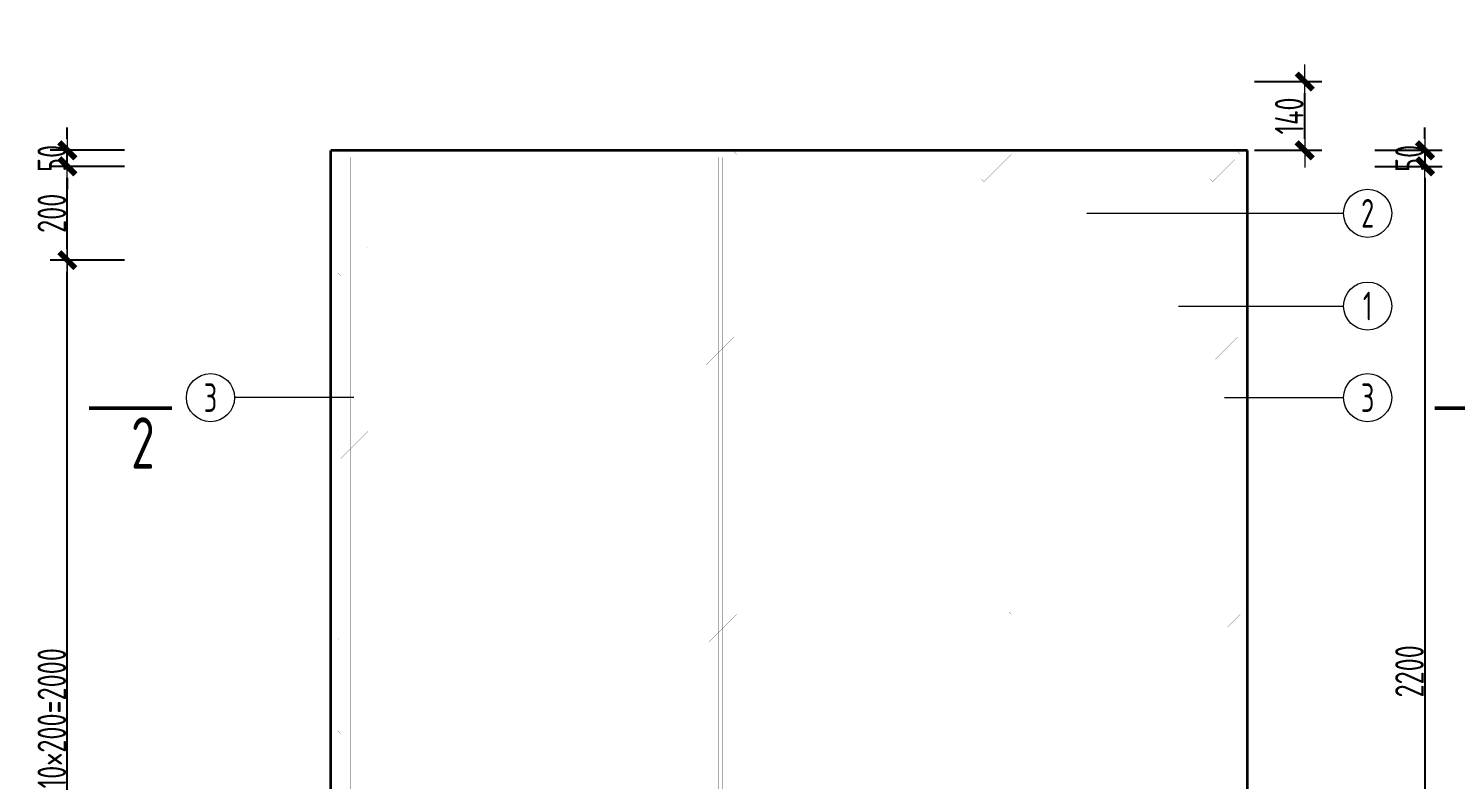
# Model space of a CAD drawing. Extents: x -85320 to 1679916, y -1321939 to 627.
# Drawn here: x 1093046 to 1105500, y -1162829 to -1156270 of the extents above; entities that cross this region are included whole.
import ezdxf
from ezdxf.enums import TextEntityAlignment as Align

# ---------------------------------------------------------------- set-up
doc = ezdxf.new("R2010")
doc.units = 0
doc.header["$LTSCALE"] = 1000
doc.layers.add('图名', color=85, linetype='Continuous')
for name, color, linetype, lineweight in [('直线', 7, 'Continuous', 18), ('预制墙墙身水平筋', 130, 'Continuous', 18), ('预制墙墙身纵向受力筋', 1, 'Continuous', 18), ('预制墙墙身纵向非受力筋', 94, 'Continuous', 18), ('预制墙墙身附加筋', 94, 'Continuous', 18), ('预制墙拉筋', 130, 'Continuous', 18), ('预制墙详图标注', 3, 'Continuous', 18), ('预制墙详图轮廓', 3, 'Continuous', 35)]:
    doc.layers.add(name, color=color, linetype=linetype, lineweight=lineweight)
doc.styles.add('样式 1', font='yjkeng.shx', dxfattribs={"width": 0.7, "bigfont": 'yjkchn.shx'})
doc.styles.add('样式 2', font='yjkeng.shx', dxfattribs={"width": 0.7, "bigfont": 'yjkchn.shx'})
doc.dimstyles.new('盈建科结构', dxfattribs={"dimscale": 100, "dimtxt": 2.5, "dimasz": 1, "dimexe": 1.5, "dimexo": 0.625, "dimgap": 0.1, "dimtad": 1, "dimdec": 0, "dimrnd": 1, "dimzin": 0, "dimdsep": 46, "dimtxsty": '样式 1', "dimblk": '_yjkbk', "dimblk1": 'ARCHTICK', "dimblk2": 'ARCHTICK', "dimcen": 0.09, "dimadec": 0, "dimazin": 0, "dimtfac": 1, "dimtdec": 4, "dimtix": 1, "dimtmove": 2, "dimatfit": 3, "dimfxl": 1, "dimtolj": 1, "dimtzin": 0, "dimarcsym": 0})

# ---------------------------------------------------------------- blocks, each defined once
blk = doc.blocks.new('_yjkbk')
blk.add_line((-1, 0), (1.5, 0))
blk.add_lwpolyline([(-0.7, -0.7, 0.5, 0.5, 0), (0.7, 0.7, 0.5, 0.5, 0)], format="xyseb")
blk = doc.blocks.new('*D4480')
at = {"layer": 'Defpoints', "color": 0, "transparency": 16777216}
for p in [(1104734, -1157474), (1104734, -1166294), (1105234, -1166294)]:
    blk.add_point(p, dxfattribs=at)
at = {"layer": '预制墙详图标注', "color": 0, "lineweight": -2, "transparency": 16777216}
for p, q in [((1104796, -1157474), (1105384, -1157474)), ((1105234, -1157574), (1105234, -1166194)), ((1104796, -1166294), (1105384, -1166294))]:
    blk.add_line(p, q, dxfattribs=at)
at = {"layer": '预制墙详图标注', "color": 0, "lineweight": -2, "transparency": 16777216, "xscale": 100, "yscale": 100, "zscale": 100}
for p, rotation in [((1105234, -1157474), 90), ((1105234, -1166294), 270)]:
    blk.add_blockref('_yjkbk', p, dxfattribs=dict(at, rotation=rotation))
at = {"layer": '预制墙详图标注', "color": 0, "transparency": 16777216, "insert": (1105224, -1161884), "char_height": 250, "attachment_point": 8, "rotation": 90, "style": '样式 1'}
blk.add_mtext('\\A1;2200', dxfattribs=at)
blk = doc.blocks.new('_ArchTick')
at = {"color": 0, "linetype": 'ByBlock', "const_width": 0.4}
blk.add_lwpolyline([(-0.5, -0.5), (0.5, 0.5)], dxfattribs=at)
blk = doc.blocks.new('*D4481')
at = {"layer": 'Defpoints', "color": 0, "transparency": 16777216}
for p in [(1104734, -1157334), (1104734, -1157474), (1105234, -1157474)]:
    blk.add_point(p, dxfattribs=at)
at = {"layer": '预制墙详图标注', "color": 0, "lineweight": -2, "transparency": 16777216}
for p, q in [((1105234, -1157234), (1105234, -1157134)), ((1104796, -1157334), (1105384, -1157334)), ((1105234, -1157334), (1105234, -1157474)), ((1104796, -1157474), (1105384, -1157474)), ((1105234, -1157574), (1105234, -1157674))]:
    blk.add_line(p, q, dxfattribs=at)
at = {"layer": '预制墙详图标注', "color": 0, "lineweight": -2, "transparency": 16777216, "xscale": 100, "yscale": 100, "zscale": 100}
for p, rotation in [((1105234, -1157334), 270), ((1105234, -1157474), 90)]:
    blk.add_blockref('_yjkbk', p, dxfattribs=dict(at, rotation=rotation))
at = {"layer": '预制墙详图标注', "color": 0, "transparency": 16777216, "insert": (1105224, -1157404), "char_height": 250, "attachment_point": 8, "rotation": 90, "style": '样式 1'}
blk.add_mtext('\\A1;50', dxfattribs=at)
blk = doc.blocks.new('*D4423')
at = {"layer": 'Defpoints', "color": 0, "transparency": 16777216}
for p in [(1093384, -1158294), (1093884, -1158294), (1093884, -1166294)]:
    blk.add_point(p, dxfattribs=at)
at = {"layer": '预制墙详图标注', "color": 0, "lineweight": -2, "transparency": 16777216}
for p, q in [((1093821, -1158294), (1093234, -1158294)), ((1093384, -1166194), (1093384, -1158394)), ((1093821, -1166294), (1093234, -1166294))]:
    blk.add_line(p, q, dxfattribs=at)
at = {"layer": '预制墙详图标注', "color": 0, "lineweight": -2, "transparency": 16777216, "xscale": 100, "yscale": 100, "zscale": 100}
for p, rotation in [((1093384, -1158294), 90), ((1093384, -1166294), 270)]:
    blk.add_blockref('_yjkbk', p, dxfattribs=dict(at, rotation=rotation))
at = {"layer": '预制墙详图标注', "color": 0, "transparency": 16777216, "insert": (1093374, -1162294), "char_height": 250, "attachment_point": 8, "rotation": 90, "style": '样式 1'}
blk.add_mtext('\\A1;10×200=2000', dxfattribs=at)
blk = doc.blocks.new('*D4424')
at = {"layer": 'Defpoints', "color": 0, "transparency": 16777216}
for p in [(1093384, -1157474), (1093884, -1157474), (1093884, -1158294)]:
    blk.add_point(p, dxfattribs=at)
at = {"layer": '预制墙详图标注', "color": 0, "lineweight": -2, "transparency": 16777216}
for p, q in [((1093884, -1157474), (1093234, -1157474)), ((1093384, -1158194), (1093384, -1157574)), ((1093884, -1158294), (1093234, -1158294))]:
    blk.add_line(p, q, dxfattribs=at)
at = {"layer": '预制墙详图标注', "color": 0, "lineweight": -2, "transparency": 16777216, "xscale": 100, "yscale": 100, "zscale": 100}
for p, rotation in [((1093384, -1157474), 90), ((1093384, -1158294), 270)]:
    blk.add_blockref('_yjkbk', p, dxfattribs=dict(at, rotation=rotation))
at = {"layer": '预制墙详图标注', "color": 0, "transparency": 16777216, "insert": (1093374, -1157884), "char_height": 250, "attachment_point": 8, "rotation": 90, "style": '样式 1'}
blk.add_mtext('\\A1;200', dxfattribs=at)
blk = doc.blocks.new('*D4425')
at = {"layer": 'Defpoints', "color": 0, "transparency": 16777216}
for p in [(1093384, -1157334), (1093884, -1157334), (1093884, -1157474)]:
    blk.add_point(p, dxfattribs=at)
at = {"layer": '预制墙详图标注', "color": 0, "lineweight": -2, "transparency": 16777216}
for p, q in [((1093384, -1157234), (1093384, -1157134)), ((1093884, -1157334), (1093234, -1157334)), ((1093384, -1157474), (1093384, -1157334)), ((1093884, -1157474), (1093234, -1157474)), ((1093384, -1157574), (1093384, -1157674))]:
    blk.add_line(p, q, dxfattribs=at)
at = {"layer": '预制墙详图标注', "color": 0, "lineweight": -2, "transparency": 16777216, "xscale": 100, "yscale": 100, "zscale": 100}
for p, rotation in [((1093384, -1157334), 270), ((1093384, -1157474), 90)]:
    blk.add_blockref('_yjkbk', p, dxfattribs=dict(at, rotation=rotation))
at = {"layer": '预制墙详图标注', "color": 0, "transparency": 16777216, "insert": (1093374, -1157404), "char_height": 250, "attachment_point": 8, "rotation": 90, "style": '样式 1'}
blk.add_mtext('\\A1;50', dxfattribs=at)
blk = doc.blocks.new('*D4440')
at = {"layer": 'Defpoints', "color": 0, "transparency": 16777216}
for p in [(1103684, -1156734), (1104184, -1156734), (1103684, -1157334)]:
    blk.add_point(p, dxfattribs=at)
at = {"layer": '预制墙详图标注', "color": 0, "lineweight": -2, "transparency": 16777216}
for p, q in [((1103746, -1156734), (1104334, -1156734)), ((1104184, -1157234), (1104184, -1156834)), ((1103746, -1157334), (1104334, -1157334))]:
    blk.add_line(p, q, dxfattribs=at)
at = {"layer": '预制墙详图标注', "color": 0, "lineweight": -2, "transparency": 16777216, "xscale": 100, "yscale": 100, "zscale": 100}
for p, rotation in [((1104184, -1156734), 90), ((1104184, -1157334), 270)]:
    blk.add_blockref('_yjkbk', p, dxfattribs=dict(at, rotation=rotation))
at = {"layer": '预制墙详图标注', "color": 0, "transparency": 16777216, "insert": (1104174, -1157034), "char_height": 250, "attachment_point": 8, "rotation": 90, "style": '样式 1'}
blk.add_mtext('\\A1;140', dxfattribs=at)

msp = doc.modelspace()

# ---------------------------------------------------------------- linework, layer by layer
at = {"layer": '图名', "lineweight": 50}
for p, q in [((1094296.153, -1159584.356), (1093576.153, -1159584.356)), ((1105321.153, -1159584.356), (1106041.153, -1159584.356))]:
    msp.add_line(p, q, dxfattribs=at)
at = {"layer": '直线', "lineweight": 18}
for p, q in [((1102283.653, -1157884.078), (1104523.653, -1157884.078)), ((1103083.653, -1158694.078), (1104523.653, -1158694.078)), ((1095883.653, -1159494.078), (1094843.653, -1159494.078)), ((1103483.653, -1159494.078), (1104523.653, -1159494.078))]:
    msp.add_line(p, q, dxfattribs=at)
for centre in [(1104733.653, -1157884.078), (1104733.653, -1158694.078), (1094633.653, -1159494.078), (1104733.653, -1159494.078)]:
    msp.add_circle(centre, 210, dxfattribs=at)
at = {"layer": '预制墙墙身水平筋', "lineweight": 18, "const_width": 0.18}
for points in [[(1104347.118, -1157494.356), (1104483.653, -1157494.356), (1104483.653, -1157454.356), (1094883.653, -1157454.356), (1094883.653, -1157494.356), (1095020.189, -1157494.356), (1095020.189, -1157454.356), (1094883.653, -1157454.356), (1094883.653, -1157494.356), (1104483.653, -1157494.356), (1104483.653, -1157454.356), (1104347.118, -1157454.356)], [(1104347.118, -1157494.356), (1104483.653, -1157494.356), (1104483.653, -1157454.356), (1094883.653, -1157454.356), (1094883.653, -1157494.356), (1095020.189, -1157494.356), (1095020.189, -1157454.356), (1094883.653, -1157454.356), (1094883.653, -1157494.356), (1104483.653, -1157494.356), (1104483.653, -1157454.356), (1104347.118, -1157454.356)], [(1104347.118, -1158314.356), (1104483.653, -1158314.356), (1104483.653, -1158274.356), (1094883.653, -1158274.356), (1094883.653, -1158314.356), (1095020.189, -1158314.356), (1095020.189, -1158274.356), (1094883.653, -1158274.356), (1094883.653, -1158314.356), (1104483.653, -1158314.356), (1104483.653, -1158274.356), (1104347.118, -1158274.356)], [(1104347.118, -1158314.356), (1104483.653, -1158314.356), (1104483.653, -1158274.356), (1094883.653, -1158274.356), (1094883.653, -1158314.356), (1095020.189, -1158314.356), (1095020.189, -1158274.356), (1094883.653, -1158274.356), (1094883.653, -1158314.356), (1104483.653, -1158314.356), (1104483.653, -1158274.356), (1104347.118, -1158274.356)], [(1104347.118, -1159114.356), (1104483.653, -1159114.356), (1104483.653, -1159074.356), (1094883.653, -1159074.356), (1094883.653, -1159114.356), (1095020.189, -1159114.356), (1095020.189, -1159074.356), (1094883.653, -1159074.356), (1094883.653, -1159114.356), (1104483.653, -1159114.356), (1104483.653, -1159074.356), (1104347.118, -1159074.356)], [(1104347.118, -1159114.356), (1104483.653, -1159114.356), (1104483.653, -1159074.356), (1094883.653, -1159074.356), (1094883.653, -1159114.356), (1095020.189, -1159114.356), (1095020.189, -1159074.356), (1094883.653, -1159074.356), (1094883.653, -1159114.356), (1104483.653, -1159114.356), (1104483.653, -1159074.356), (1104347.118, -1159074.356)], [(1104347.118, -1159914.356), (1104483.653, -1159914.356), (1104483.653, -1159874.356), (1094883.653, -1159874.356), (1094883.653, -1159914.356), (1095020.189, -1159914.356), (1095020.189, -1159874.356), (1094883.653, -1159874.356), (1094883.653, -1159914.356), (1104483.653, -1159914.356), (1104483.653, -1159874.356), (1104347.118, -1159874.356)], [(1104347.118, -1159914.356), (1104483.653, -1159914.356), (1104483.653, -1159874.356), (1094883.653, -1159874.356), (1094883.653, -1159914.356), (1095020.189, -1159914.356), (1095020.189, -1159874.356), (1094883.653, -1159874.356), (1094883.653, -1159914.356), (1104483.653, -1159914.356), (1104483.653, -1159874.356), (1104347.118, -1159874.356)], [(1104347.118, -1160714.356), (1104483.653, -1160714.356), (1104483.653, -1160674.356), (1094883.653, -1160674.356), (1094883.653, -1160714.356), (1095020.189, -1160714.356), (1095020.189, -1160674.356), (1094883.653, -1160674.356), (1094883.653, -1160714.356), (1104483.653, -1160714.356), (1104483.653, -1160674.356), (1104347.118, -1160674.356)], [(1104347.118, -1160714.356), (1104483.653, -1160714.356), (1104483.653, -1160674.356), (1094883.653, -1160674.356), (1094883.653, -1160714.356), (1095020.189, -1160714.356), (1095020.189, -1160674.356), (1094883.653, -1160674.356), (1094883.653, -1160714.356), (1104483.653, -1160714.356), (1104483.653, -1160674.356), (1104347.118, -1160674.356)], [(1104347.118, -1161514.356), (1104483.653, -1161514.356), (1104483.653, -1161474.356), (1094883.653, -1161474.356), (1094883.653, -1161514.356), (1095020.189, -1161514.356), (1095020.189, -1161474.356), (1094883.653, -1161474.356), (1094883.653, -1161514.356), (1104483.653, -1161514.356), (1104483.653, -1161474.356), (1104347.118, -1161474.356)], [(1104347.118, -1161514.356), (1104483.653, -1161514.356), (1104483.653, -1161474.356), (1094883.653, -1161474.356), (1094883.653, -1161514.356), (1095020.189, -1161514.356), (1095020.189, -1161474.356), (1094883.653, -1161474.356), (1094883.653, -1161514.356), (1104483.653, -1161514.356), (1104483.653, -1161474.356), (1104347.118, -1161474.356)], [(1104347.118, -1162314.356), (1104483.653, -1162314.356), (1104483.653, -1162274.356), (1094883.653, -1162274.356), (1094883.653, -1162314.356), (1095020.189, -1162314.356), (1095020.189, -1162274.356), (1094883.653, -1162274.356), (1094883.653, -1162314.356), (1104483.653, -1162314.356), (1104483.653, -1162274.356), (1104347.118, -1162274.356)], [(1104347.118, -1162314.356), (1104483.653, -1162314.356), (1104483.653, -1162274.356), (1094883.653, -1162274.356), (1094883.653, -1162314.356), (1095020.189, -1162314.356), (1095020.189, -1162274.356), (1094883.653, -1162274.356), (1094883.653, -1162314.356), (1104483.653, -1162314.356), (1104483.653, -1162274.356), (1104347.118, -1162274.356)]]:
    msp.add_lwpolyline(points, close=True, dxfattribs=at)
at = {"layer": '预制墙墙身纵向受力筋', "lineweight": 18, "const_width": 0.18}
for points in [[(1096715.653, -1167770.356), (1096715.653, -1156270.356), (1096651.653, -1156270.356), (1096651.653, -1167770.356)], [(1098315.653, -1167770.356), (1098315.653, -1156270.356), (1098251.653, -1156270.356), (1098251.653, -1167770.356)], [(1099915.653, -1167770.356), (1099915.653, -1156270.356), (1099851.653, -1156270.356), (1099851.653, -1167770.356)], [(1101515.653, -1167770.356), (1101515.653, -1156270.356), (1101451.653, -1156270.356), (1101451.653, -1167770.356)], [(1103115.653, -1167770.356), (1103115.653, -1156270.356), (1103051.653, -1156270.356), (1103051.653, -1167770.356)]]:
    msp.add_lwpolyline(points, close=True, dxfattribs=at)
at = {"layer": '预制墙墙身纵向非受力筋', "lineweight": 18, "const_width": 0.18}
for points in [[(1097499.653, -1168194.356), (1097499.653, -1157394.356), (1097467.653, -1157394.356), (1097467.653, -1168194.356)], [(1099099.653, -1168194.356), (1099099.653, -1157394.356), (1099067.653, -1157394.356), (1099067.653, -1168194.356)], [(1100699.653, -1168194.356), (1100699.653, -1157394.356), (1100667.653, -1157394.356), (1100667.653, -1168194.356)], [(1102299.653, -1168194.356), (1102299.653, -1157394.356), (1102267.653, -1157394.356), (1102267.653, -1168194.356)]]:
    msp.add_lwpolyline(points, close=True, dxfattribs=at)
at = {"layer": '预制墙墙身附加筋', "lineweight": 18, "const_width": 0.18}
for points in [[(1095911.653, -1168194.356), (1095911.653, -1157394.356), (1095855.653, -1157394.356), (1095855.653, -1168194.356)], [(1103511.653, -1168194.356), (1103511.653, -1157394.356), (1103455.653, -1157394.356), (1103455.653, -1168194.356)]]:
    msp.add_lwpolyline(points, close=True, dxfattribs=at)
at = {"layer": '预制墙拉筋', "lineweight": 18, "const_width": 0.18}
for points in [[(1095986.337, -1157345.039), (1095746.337, -1157585.039), (1095768.964, -1157607.667), (1096008.964, -1157367.667)], [(1096802.342, -1157345.039), (1096562.342, -1157585.039), (1096584.969, -1157607.667), (1096824.969, -1157367.667)], [(1099202.342, -1157345.039), (1098962.342, -1157585.039), (1098984.969, -1157607.667), (1099224.969, -1157367.667)], [(1101602.342, -1157345.039), (1101362.342, -1157585.039), (1101384.969, -1157607.667), (1101624.969, -1157367.667)], [(1103598.342, -1157345.039), (1103358.342, -1157585.039), (1103380.969, -1157607.667), (1103620.969, -1157367.667)], [(1095986.337, -1158165.039), (1095746.337, -1158405.039), (1095768.964, -1158427.667), (1096008.964, -1158187.667)], [(1103598.342, -1158165.039), (1103358.342, -1158405.039), (1103380.969, -1158427.667), (1103620.969, -1158187.667)], [(1095986.337, -1158965.039), (1095746.337, -1159205.039), (1095768.964, -1159227.667), (1096008.964, -1158987.667)], [(1096802.342, -1158965.039), (1096562.342, -1159205.039), (1096584.969, -1159227.667), (1096824.969, -1158987.667)], [(1099202.342, -1158965.039), (1098962.342, -1159205.039), (1098984.969, -1159227.667), (1099224.969, -1158987.667)], [(1101602.342, -1158965.039), (1101362.342, -1159205.039), (1101384.969, -1159227.667), (1101624.969, -1158987.667)], [(1103598.342, -1158965.039), (1103358.342, -1159205.039), (1103380.969, -1159227.667), (1103620.969, -1158987.667)], [(1095986.337, -1159765.039), (1095746.337, -1160005.039), (1095768.964, -1160027.667), (1096008.964, -1159787.667)], [(1103598.342, -1159765.039), (1103358.342, -1160005.039), (1103380.969, -1160027.667), (1103620.969, -1159787.667)], [(1095986.337, -1160565.039), (1095746.337, -1160805.039), (1095768.964, -1160827.667), (1096008.964, -1160587.667)], [(1103598.342, -1160565.039), (1103358.342, -1160805.039), (1103380.969, -1160827.667), (1103620.969, -1160587.667)], [(1095986.337, -1161365.039), (1095746.337, -1161605.039), (1095768.964, -1161627.667), (1096008.964, -1161387.667)], [(1096802.342, -1161365.039), (1096562.342, -1161605.039), (1096584.969, -1161627.667), (1096824.969, -1161387.667)], [(1099202.342, -1161365.039), (1098962.342, -1161605.039), (1098984.969, -1161627.667), (1099224.969, -1161387.667)], [(1101602.342, -1161365.039), (1101362.342, -1161605.039), (1101384.969, -1161627.667), (1101624.969, -1161387.667)], [(1103598.342, -1161365.039), (1103358.342, -1161605.039), (1103380.969, -1161627.667), (1103620.969, -1161387.667)], [(1095986.337, -1162165.039), (1095746.337, -1162405.039), (1095768.964, -1162427.667), (1096008.964, -1162187.667)], [(1103598.342, -1162165.039), (1103358.342, -1162405.039), (1103380.969, -1162427.667), (1103620.969, -1162187.667)]]:
    msp.add_lwpolyline(points, close=True, dxfattribs=at)
at = {"layer": '预制墙详图轮廓', "lineweight": 35}
for p, q in [((1103683.653, -1157334.356), (1095683.653, -1157334.356)), ((1095683.653, -1168254.356), (1095683.653, -1157334.356)), ((1103683.653, -1168254.356), (1103683.653, -1157334.356))]:
    msp.add_line(p, q, dxfattribs=at)

# ---------------------------------------------------------------- texts
at = {"layer": '图名', "linetype": 'Continuous', "style": '样式 2', "width": 0.7}
msp.add_text('2', height=450, dxfattribs=at).set_placement((1094146.153, -1160115.356), align=Align.RIGHT)
at = {"layer": '直线', "linetype": 'Continuous', "style": '样式 1', "width": 0.7}
for s, p in [('2', (1104733.653, -1157884.078)), ('1', (1104733.653, -1158694.078)), ('3', (1094633.653, -1159494.078)), ('3', (1104733.653, -1159494.078))]:
    msp.add_text(s, height=250, dxfattribs=at).set_placement(p, align=Align.MIDDLE_CENTER)

# ---------------------------------------------------------------- dimensions: what is measured, and where the dimension line sits
at = {"layer": '预制墙详图标注'}
for p1, p2, distance, text, override, picture, middle in [((1103683.653, -1157334.356), (1103683.653, -1156734.356), -500, '140', {"dimscale": 100, "dimtxt": 2.5, "dimasz": 1, "dimexe": 1.5, "dimexo": 0.625, "dimgap": 0.1, "dimtad": 1, "dimlfac": 0.25, "dimrnd": 5, "dimdle": 0, "dimtix": 1, "dimfxlon": 0}, '*D4440', (1104048.653, -1157034.356)), ((1093883.653, -1157474.354), (1093883.653, -1157334.354), 500, '50', {"dimscale": 100, "dimtxt": 2.5, "dimasz": 1, "dimexe": 1.5, "dimexo": 0, "dimgap": 0.1, "dimtad": 1, "dimlfac": 0.25, "dimrnd": 5, "dimdle": 0, "dimfxlon": 0}, '*D4425', (1093248.653, -1157404.354)), ((1104733.653, -1157334.356), (1104733.653, -1157474.356), 500, '50', {"dimscale": 100, "dimtxt": 2.5, "dimasz": 1, "dimexe": 1.5, "dimexo": 0.625, "dimgap": 0.1, "dimtad": 1, "dimlfac": 0.25, "dimrnd": 5, "dimdle": 0, "dimtix": 1, "dimfxlon": 0}, '*D4481', (1105098.653, -1157404.356)), ((1093883.653, -1158294.354), (1093883.653, -1157474.354), 500, '200', {"dimscale": 100, "dimtxt": 2.5, "dimasz": 1, "dimexe": 1.5, "dimexo": 0, "dimgap": 0.1, "dimtad": 1, "dimlfac": 0.25, "dimrnd": 5, "dimdle": 0, "dimfxlon": 0}, '*D4424', (1093248.653, -1157884.354)), ((1104733.653, -1157474.356), (1104733.653, -1166294.356), 500, '2200', {"dimscale": 100, "dimtxt": 2.5, "dimasz": 1, "dimexe": 1.5, "dimexo": 0.625, "dimgap": 0.1, "dimtad": 1, "dimlfac": 0.25, "dimrnd": 5, "dimdle": 0, "dimtix": 1, "dimfxlon": 0}, '*D4480', (1105098.653, -1161884.356)), ((1093883.653, -1166294.354), (1093883.653, -1158294.354), 500, '10×200=2000', {"dimscale": 100, "dimtxt": 2.5, "dimasz": 1, "dimexe": 1.5, "dimexo": 0.625, "dimgap": 0.1, "dimtad": 1, "dimlfac": 0.25, "dimrnd": 5, "dimdle": 0, "dimtix": 1, "dimfxlon": 0}, '*D4423', (1093248.653, -1162294.354))]:
    dim = msp.add_aligned_dim(p1=p1, p2=p2, distance=distance, text=text, dimstyle='盈建科结构', override=override, dxfattribs=at)
    dim.commit()
    dim.dimension.update_dxf_attribs({"geometry": picture, "text_midpoint": middle})

doc.saveas('drawing.dxf')
